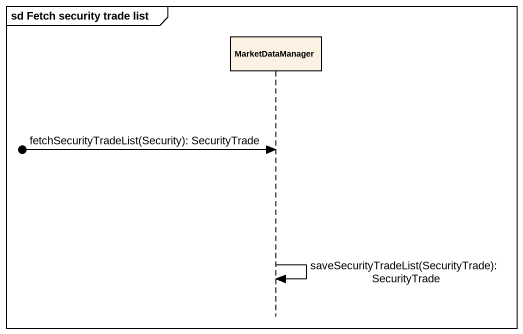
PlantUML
@startuml
mainframe sd Fetch security trade list
hide footbox
participant MarketDataManager

[o-> MarketDataManager : fetchSecurityTradeList(Security): SecurityTrade
MarketDataManager -> MarketDataManager : saveSecurityTradeList(SecurityTrade): SecurityTrade
@enduml
